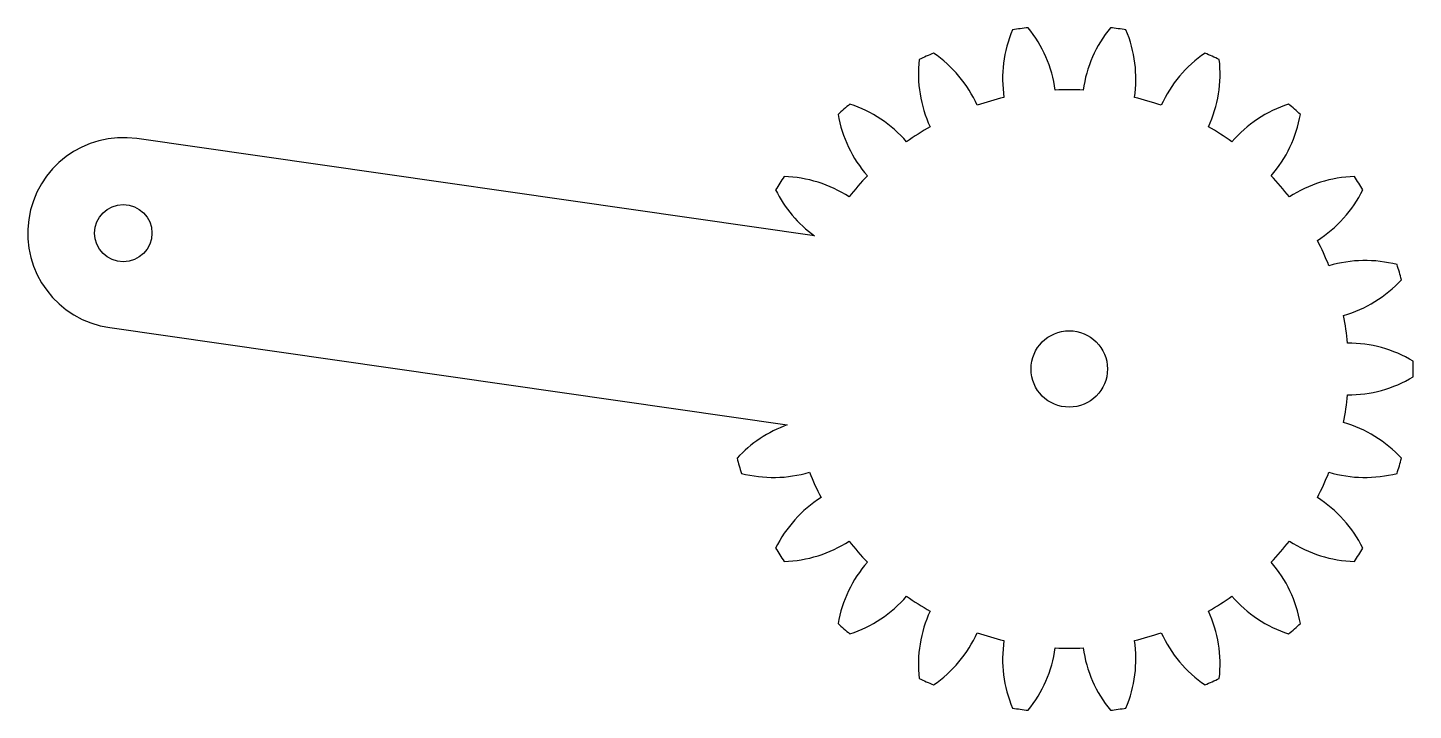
# Model space of a CAD drawing. Header units: millimetres. Extents: x -80.5 to -8, y -39.5 to -3.8.
import ezdxf

# ---------------------------------------------------------------- set-up
doc = ezdxf.new("R2010")
doc.units = ezdxf.units.MM

msp = doc.modelspace()

# ---------------------------------------------------------------- linework, layer by layer
at = {"color": 7, "linetype": 'Continuous', "lineweight": 25}
for p, q in [((-39.324, -14.679), (-74.775, -9.582)), ((-76.198, -19.48), (-40.747, -24.577))]:
    msp.add_line(p, q, dxfattribs=at)
for centre, radius in [((-75.486, -14.531), 1.5), ((-25.995, -21.646), 2)]:
    msp.add_circle(centre, radius, dxfattribs=at)
for centre, radius, start, end in [((-22.881, -6.457), 6.6, 157.13157, 188.44304), ((-25.995, -21.646), 18, 96.87639, 99.48724), ((-33.263, -7.95), 6.6, 7.9206, 39.23206), ((-18.728, -7.95), 6.6, 140.76794, 172.0794), ((-25.995, -21.646), 18, 80.51276, 83.12361), ((-29.109, -6.457), 6.6, 351.55696, 22.86843), ((-27.286, -6.195), 6.6, 173.49521, 204.80668), ((-25.995, -21.646), 18, 113.24003, 115.85088), ((-36.827, -10.552), 6.6, 24.28423, 55.5957), ((-15.163, -10.552), 6.6, 124.4043, 155.71577), ((-25.995, -21.646), 18, 64.14912, 66.75997), ((-24.704, -6.195), 6.6, 335.19332, 6.50479), ((-25.995, -21.646), 14.624, 87.1373, 92.8627), ((-25.995, -21.646), 18, 129.60367, 132.21452), ((-39.514, -14.053), 6.6, 40.64787, 71.95934), ((-25.995, -21.646), 14.624, 103.50094, 109.22634), ((-25.995, -21.646), 14.624, 70.77366, 76.49906), ((-12.477, -14.053), 6.6, 108.04066, 139.35213), ((-25.995, -21.646), 18, 47.78548, 50.39633), ((-31.587, -7.185), 6.6, 189.85884, 221.17031), ((-20.403, -7.185), 6.6, 318.82969, 350.14116), ((-25.995, -21.646), 14.624, 119.86457, 125.58997), ((-25.995, -21.646), 14.624, 54.41003, 60.13543), ((-75.486, -14.531), 5, 81.81818, 261.81818), ((-25.995, -21.646), 18, 145.9673, 148.57815), ((-41.105, -18.17), 6.6, 57.0115, 88.32297), ((-25.995, -21.646), 14.624, 136.22821, 141.95361), ((-25.995, -21.646), 14.624, 38.04639, 43.77179), ((-10.885, -18.17), 6.6, 91.67703, 122.9885), ((-25.995, -21.646), 18, 31.42185, 34.0327), ((-35.435, -9.346), 6.6, 206.22248, 233.89683), ((-16.556, -9.346), 6.6, 302.46605, 333.77752), ((-25.995, -21.646), 14.624, 21.68276, 27.40815), ((-10.518, -22.567), 6.6, 75.31339, 106.62486), ((-25.995, -21.646), 18, 15.05821, 17.66906), ((-13.473, -12.504), 6.6, 286.10241, 317.41388), ((-25.995, -21.646), 14.624, 5.31912, 11.04452), ((-11.404, -26.891), 6.6, 58.94975, 90.26122), ((-25.995, -21.646), 18, 358.69457, 1.30543), ((-11.404, -16.402), 6.6, 269.73878, 301.05025), ((-25.995, -21.646), 14.624, 348.95548, 354.68088), ((-38.518, -30.789), 6.6, 109.73953, 137.41388), ((-13.473, -30.789), 6.6, 42.58612, 73.89759), ((-25.995, -21.646), 18, 195.05821, 197.66906), ((-25.995, -21.646), 18, 342.33094, 344.94179), ((-41.473, -20.725), 6.6, 255.31339, 286.62486), ((-25.995, -21.646), 14.624, 201.68276, 207.40815), ((-25.995, -21.646), 14.624, 332.59185, 338.31724), ((-10.518, -20.725), 6.6, 253.37514, 284.68661), ((-35.435, -33.947), 6.6, 122.46605, 153.77752), ((-16.556, -33.947), 6.6, 26.22248, 57.53395), ((-25.995, -21.646), 18, 211.42185, 214.0327), ((-41.105, -25.123), 6.6, 271.67703, 302.9885), ((-25.995, -21.646), 14.624, 218.04639, 223.77179), ((-25.995, -21.646), 14.624, 316.22821, 321.95361), ((-10.885, -25.123), 6.6, 237.0115, 268.32297), ((-25.995, -21.646), 18, 325.9673, 328.57815), ((-31.587, -36.108), 6.6, 138.82969, 170.14116), ((-20.403, -36.108), 6.6, 9.85884, 41.17031), ((-39.514, -29.239), 6.6, 288.04066, 319.35213), ((-25.995, -21.646), 14.624, 234.41003, 240.13543), ((-25.995, -21.646), 14.624, 299.86457, 305.58997), ((-12.477, -29.239), 6.6, 220.64787, 251.95934), ((-27.286, -37.097), 6.6, 155.19332, 186.50479), ((-24.704, -37.097), 6.6, 353.49521, 24.80668), ((-25.995, -21.646), 18, 227.78548, 230.39633), ((-36.827, -32.74), 6.6, 304.4043, 335.71577), ((-25.995, -21.646), 14.624, 250.77366, 256.49906), ((-25.995, -21.646), 14.624, 283.50094, 289.22634), ((-15.163, -32.74), 6.6, 204.28423, 235.5957), ((-25.995, -21.646), 18, 309.60367, 312.21452), ((-22.881, -36.835), 6.6, 171.55696, 202.86843), ((-29.109, -36.835), 6.6, 337.13157, 8.44304), ((-33.263, -35.343), 6.6, 320.76794, 352.0794), ((-25.995, -21.646), 14.624, 267.1373, 272.8627), ((-18.728, -35.343), 6.6, 187.9206, 219.23206), ((-25.995, -21.646), 18, 244.14912, 246.75997), ((-25.995, -21.646), 18, 293.24003, 295.85088), ((-25.995, -21.646), 18, 260.51276, 263.12361), ((-25.995, -21.646), 18, 276.87639, 279.48724)]:
    msp.add_arc(centre, radius, start, end, dxfattribs=at)

doc.saveas('drawing.dxf')
